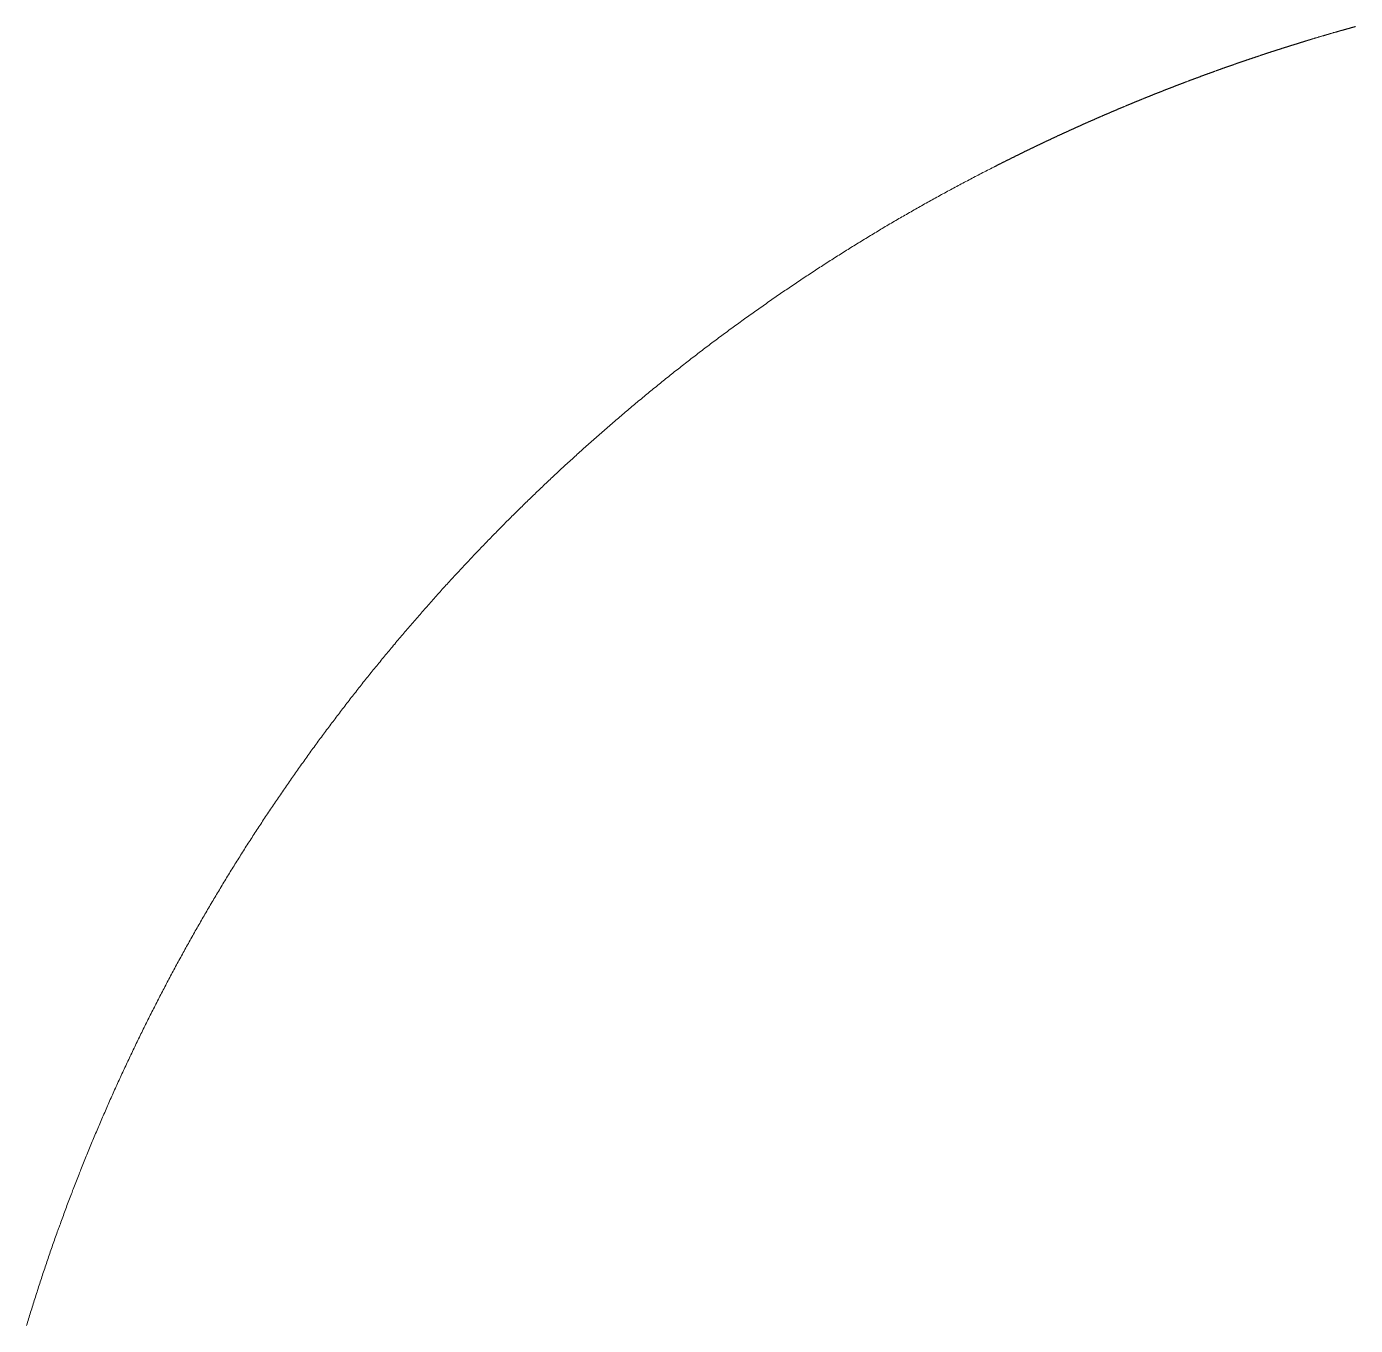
# Model space of a CAD drawing. Header units: millimetres. Extents: x 340455 to 340556, y 7380652 to 7380707.
# Drawn here: x 340485.2525 to 340485.4246, y 7380687.6897 to 7380687.8579 of the extents above; entities that cross this region are included whole.
import ezdxf

# ---------------------------------------------------------------- set-up
doc = ezdxf.new("R2010")
doc.units = ezdxf.units.MM
doc.layers.add('Visto', color=144, linetype='Continuous', lineweight=5)

# ---------------------------------------------------------------- blocks, each defined once
blk = doc.blocks.new('SHAPE2DVIEW008')
at = {"color": 0}
blk.add_lwpolyline([(6449.06, -7468.75), (6449.05, -7468.71), (6449.04, -7468.66), (6449.03, -7468.62), (6449.01, -7468.58), (6449, -7468.53), (6448.99, -7468.49), (6448.98, -7468.45), (6448.97, -7468.4), (6448.95, -7468.36), (6448.94, -7468.32), (6448.93, -7468.27), (6448.92, -7468.23), (6448.91, -7468.19), (6448.89, -7468.14), (6448.88, -7468.1), (6448.87, -7468.06), (6448.86, -7468.01), (6448.84, -7467.97), (6448.83, -7467.93), (6448.82, -7467.88), (6448.81, -7467.84), (6448.8, -7467.8), (6448.78, -7467.75), (6448.77, -7467.71), (6448.76, -7467.67), (6448.75, -7467.62), (6448.74, -7467.58), (6448.72, -7467.54), (6448.71, -7467.49), (6448.7, -7467.45), (6448.69, -7467.41), (6448.67, -7467.36), (6448.66, -7467.32), (6448.65, -7467.28), (6448.64, -7467.23), (6448.63, -7467.19), (6448.61, -7467.15), (6448.6, -7467.1), (6448.59, -7467.06), (6448.58, -7467.02), (6448.56, -7466.97), (6448.55, -7466.93), (6448.54, -7466.89), (6448.53, -7466.84), (6448.51, -7466.8), (6448.5, -7466.76), (6448.49, -7466.71), (6448.48, -7466.67), (6448.46, -7466.63), (6448.45, -7466.58), (6448.44, -7466.54), (6448.43, -7466.5), (6448.42, -7466.45), (6448.4, -7466.41), (6448.39, -7466.37), (6448.38, -7466.32), (6448.37, -7466.28), (6448.35, -7466.24), (6448.34, -7466.19), (6448.33, -7466.15), (6448.32, -7466.11), (6448.3, -7466.06), (6448.29, -7466.02), (6448.28, -7465.98), (6448.27, -7465.93), (6448.25, -7465.89), (6448.24, -7465.85), (6448.23, -7465.81), (6448.22, -7465.76), (6448.2, -7465.72), (6448.19, -7465.68), (6448.18, -7465.63), (6448.17, -7465.59), (6448.15, -7465.55), (6448.14, -7465.5), (6448.13, -7465.46), (6448.12, -7465.42), (6448.1, -7465.37), (6448.09, -7465.33), (6448.08, -7465.29), (6448.07, -7465.24), (6448.05, -7465.2), (6448.04, -7465.16), (6448.03, -7465.11), (6448.01, -7465.07), (6448, -7465.03), (6447.99, -7464.98), (6447.98, -7464.94), (6447.96, -7464.9), (6447.95, -7464.85), (6447.94, -7464.81), (6447.93, -7464.77), (6447.91, -7464.73), (6447.9, -7464.68), (6447.89, -7464.64), (6447.88, -7464.6), (6447.86, -7464.55), (6447.85, -7464.51), (6447.84, -7464.47), (6447.82, -7464.42), (6447.81, -7464.38), (6447.8, -7464.34), (6447.79, -7464.29), (6447.77, -7464.25), (6447.76, -7464.21), (6447.75, -7464.16), (6447.73, -7464.12), (6447.72, -7464.08), (6447.71, -7464.03), (6447.7, -7463.99), (6447.68, -7463.95), (6447.67, -7463.91), (6447.66, -7463.86), (6447.64, -7463.82), (6447.63, -7463.78), (6447.62, -7463.73), (6447.61, -7463.69), (6447.59, -7463.65), (6447.58, -7463.6), (6447.57, -7463.56), (6447.55, -7463.52), (6447.54, -7463.47), (6447.53, -7463.43), (6447.52, -7463.39), (6447.5, -7463.35), (6447.49, -7463.3), (6447.48, -7463.26), (6447.46, -7463.22), (6447.45, -7463.17), (6447.44, -7463.13), (6447.42, -7463.09), (6447.41, -7463.04), (6447.4, -7463), (6447.39, -7462.96), (6447.37, -7462.91), (6447.36, -7462.87), (6447.35, -7462.83), (6447.33, -7462.79), (6447.32, -7462.74), (6447.31, -7462.7), (6447.29, -7462.66), (6447.28, -7462.61), (6447.27, -7462.57), (6447.25, -7462.53), (6447.24, -7462.48), (6447.23, -7462.44), (6447.22, -7462.4), (6447.2, -7462.35), (6447.19, -7462.31), (6447.18, -7462.27), (6447.16, -7462.23), (6447.15, -7462.18), (6447.14, -7462.14), (6447.12, -7462.1), (6447.11, -7462.05), (6447.1, -7462.01), (6447.08, -7461.97), (6447.07, -7461.92), (6447.06, -7461.88), (6447.04, -7461.84), (6447.03, -7461.8), (6447.02, -7461.75), (6447, -7461.71), (6446.99, -7461.67), (6446.98, -7461.62), (6446.96, -7461.58), (6446.95, -7461.54), (6446.94, -7461.49), (6446.92, -7461.45), (6446.91, -7461.41), (6446.9, -7461.37), (6446.88, -7461.32), (6446.87, -7461.28), (6446.86, -7461.24), (6446.84, -7461.19), (6446.83, -7461.15), (6446.82, -7461.11), (6446.8, -7461.06), (6446.79, -7461.02), (6446.78, -7460.98), (6446.76, -7460.94), (6446.75, -7460.89), (6446.74, -7460.85), (6446.72, -7460.81), (6446.71, -7460.76), (6446.7, -7460.72), (6446.68, -7460.68), (6446.67, -7460.64), (6446.66, -7460.59), (6446.64, -7460.55), (6446.63, -7460.51), (6446.62, -7460.46), (6446.6, -7460.42), (6446.59, -7460.38), (6446.58, -7460.33), (6446.56, -7460.29), (6446.55, -7460.25), (6446.54, -7460.21), (6446.52, -7460.16), (6446.51, -7460.12), (6446.49, -7460.08), (6446.48, -7460.03), (6446.47, -7459.99), (6446.45, -7459.95), (6446.44, -7459.91), (6446.43, -7459.86), (6446.41, -7459.82), (6446.4, -7459.78), (6446.39, -7459.73), (6446.37, -7459.69), (6446.36, -7459.65), (6446.35, -7459.61), (6446.33, -7459.56), (6446.32, -7459.52), (6446.3, -7459.48), (6446.29, -7459.43), (6446.28, -7459.39), (6446.26, -7459.35), (6446.25, -7459.31), (6446.24, -7459.26), (6446.22, -7459.22), (6446.21, -7459.18), (6446.19, -7459.13), (6446.18, -7459.09), (6446.17, -7459.05), (6446.15, -7459.01), (6446.14, -7458.96), (6446.13, -7458.92), (6446.11, -7458.88), (6446.1, -7458.83), (6446.08, -7458.79), (6446.07, -7458.75), (6446.06, -7458.71), (6446.04, -7458.66), (6446.03, -7458.62), (6446.02, -7458.58), (6446, -7458.53), (6445.99, -7458.49), (6445.97, -7458.45), (6445.96, -7458.41), (6445.95, -7458.36), (6445.93, -7458.32), (6445.92, -7458.28), (6445.91, -7458.23), (6445.89, -7458.19), (6445.88, -7458.15), (6445.86, -7458.11), (6445.85, -7458.06), (6445.84, -7458.02), (6445.82, -7457.98), (6445.81, -7457.93), (6445.79, -7457.89), (6445.78, -7457.85), (6445.77, -7457.81), (6445.75, -7457.76), (6445.74, -7457.72), (6445.72, -7457.68), (6445.71, -7457.64), (6445.7, -7457.59), (6445.68, -7457.55), (6445.67, -7457.51), (6445.65, -7457.46), (6445.64, -7457.42), (6445.63, -7457.38), (6445.61, -7457.34), (6445.6, -7457.29), (6445.58, -7457.25), (6445.57, -7457.21), (6445.56, -7457.17), (6445.54, -7457.12), (6445.53, -7457.08), (6445.51, -7457.04), (6445.5, -7456.99), (6445.48, -7456.95), (6445.47, -7456.91), (6445.46, -7456.87), (6445.44, -7456.82), (6445.43, -7456.78), (6445.41, -7456.74), (6445.4, -7456.7), (6445.39, -7456.65), (6445.37, -7456.61), (6445.36, -7456.57), (6445.34, -7456.52), (6445.33, -7456.48), (6445.32, -7456.44), (6445.3, -7456.4), (6445.29, -7456.35), (6445.27, -7456.31), (6445.26, -7456.27), (6445.24, -7456.23), (6445.23, -7456.18), (6445.22, -7456.14), (6445.2, -7456.1), (6445.19, -7456.05), (6445.17, -7456.01), (6445.16, -7455.97), (6445.14, -7455.93), (6445.13, -7455.88), (6445.12, -7455.84), (6445.1, -7455.8), (6445.09, -7455.76), (6445.07, -7455.71), (6445.06, -7455.67), (6445.04, -7455.63), (6445.03, -7455.59), (6445.01, -7455.54), (6445, -7455.5), (6444.99, -7455.46), (6444.97, -7455.41), (6444.96, -7455.37), (6444.94, -7455.33), (6444.93, -7455.29), (6444.91, -7455.24), (6444.9, -7455.2), (6444.89, -7455.16), (6444.87, -7455.12), (6444.86, -7455.07), (6444.84, -7455.03), (6444.83, -7454.99), (6444.81, -7454.95), (6444.8, -7454.9), (6444.78, -7454.86), (6444.77, -7454.82), (6444.75, -7454.78), (6444.74, -7454.73), (6444.73, -7454.69), (6444.71, -7454.65), (6444.7, -7454.61), (6444.68, -7454.56), (6444.67, -7454.52), (6444.65, -7454.48), (6444.64, -7454.44), (6444.62, -7454.39), (6444.61, -7454.35), (6444.59, -7454.31), (6444.58, -7454.26), (6444.57, -7454.22), (6444.55, -7454.18), (6444.54, -7454.14), (6444.52, -7454.09), (6444.51, -7454.05), (6444.49, -7454.01), (6444.48, -7453.97), (6444.46, -7453.92), (6444.45, -7453.88), (6444.43, -7453.84), (6444.42, -7453.8), (6444.4, -7453.75), (6444.39, -7453.71), (6444.38, -7453.67), (6444.36, -7453.63), (6444.35, -7453.58), (6444.33, -7453.54), (6444.32, -7453.5), (6444.3, -7453.46), (6444.29, -7453.41), (6444.27, -7453.37), (6444.26, -7453.33), (6444.24, -7453.29), (6444.23, -7453.24), (6444.21, -7453.2), (6444.2, -7453.16), (6444.18, -7453.12), (6444.17, -7453.07), (6444.15, -7453.03), (6444.14, -7452.99), (6444.12, -7452.95), (6444.11, -7452.9), (6444.09, -7452.86), (6444.08, -7452.82), (6444.06, -7452.78), (6444.05, -7452.73), (6444.03, -7452.69), (6444.02, -7452.65), (6444, -7452.61), (6443.99, -7452.56), (6443.98, -7452.52), (6443.96, -7452.48), (6443.95, -7452.44), (6443.93, -7452.39), (6443.92, -7452.35), (6443.9, -7452.31), (6443.89, -7452.27), (6443.87, -7452.22), (6443.86, -7452.18), (6443.84, -7452.14), (6443.83, -7452.1), (6443.81, -7452.06), (6443.8, -7452.01), (6443.78, -7451.97), (6443.77, -7451.93), (6443.75, -7451.89), (6443.74, -7451.84), (6443.72, -7451.8), (6443.71, -7451.76), (6443.69, -7451.72), (6443.68, -7451.67), (6443.66, -7451.63), (6443.65, -7451.59), (6443.63, -7451.55), (6443.61, -7451.5), (6443.6, -7451.46), (6443.58, -7451.42), (6443.57, -7451.38), (6443.55, -7451.33), (6443.54, -7451.29), (6443.52, -7451.25), (6443.51, -7451.21), (6443.49, -7451.16), (6443.48, -7451.12), (6443.46, -7451.08), (6443.45, -7451.04), (6443.43, -7451), (6443.42, -7450.95), (6443.4, -7450.91), (6443.39, -7450.87), (6443.37, -7450.83), (6443.36, -7450.78), (6443.34, -7450.74), (6443.33, -7450.7), (6443.31, -7450.66), (6443.3, -7450.61), (6443.28, -7450.57), (6443.27, -7450.53), (6443.25, -7450.49), (6443.23, -7450.44), (6443.22, -7450.4), (6443.2, -7450.36), (6443.19, -7450.32), (6443.17, -7450.28), (6443.16, -7450.23), (6443.14, -7450.19), (6443.13, -7450.15), (6443.11, -7450.11), (6443.1, -7450.06), (6443.08, -7450.02), (6443.07, -7449.98), (6443.05, -7449.94), (6443.04, -7449.9), (6443.02, -7449.85), (6443, -7449.81), (6442.99, -7449.77), (6442.97, -7449.73), (6442.96, -7449.68), (6442.94, -7449.64), (6442.93, -7449.6), (6442.91, -7449.56), (6442.9, -7449.51), (6442.88, -7449.47), (6442.87, -7449.43), (6442.85, -7449.39), (6442.83, -7449.35), (6442.82, -7449.3), (6442.8, -7449.26), (6442.79, -7449.22), (6442.77, -7449.18), (6442.76, -7449.13), (6442.74, -7449.09), (6442.73, -7449.05), (6442.71, -7449.01), (6442.69, -7448.97), (6442.68, -7448.92), (6442.66, -7448.88), (6442.65, -7448.84), (6442.63, -7448.8), (6442.62, -7448.75), (6442.6, -7448.71), (6442.59, -7448.67), (6442.57, -7448.63), (6442.55, -7448.59), (6442.54, -7448.54), (6442.52, -7448.5), (6442.51, -7448.46), (6442.49, -7448.42), (6442.48, -7448.37), (6442.46, -7448.33), (6442.44, -7448.29), (6442.43, -7448.25), (6442.41, -7448.21), (6442.4, -7448.16), (6442.38, -7448.12), (6442.37, -7448.08), (6442.35, -7448.04), (6442.33, -7448), (6442.32, -7447.95), (6442.3, -7447.91), (6442.29, -7447.87), (6442.27, -7447.83), (6442.26, -7447.78), (6442.24, -7447.74), (6442.22, -7447.7), (6442.21, -7447.66), (6442.19, -7447.62), (6442.18, -7447.57), (6442.16, -7447.53), (6442.15, -7447.49), (6442.13, -7447.45), (6442.11, -7447.41), (6442.1, -7447.36), (6442.08, -7447.32), (6442.07, -7447.28), (6442.05, -7447.24), (6442.03, -7447.19), (6442.02, -7447.15), (6442, -7447.11), (6441.99, -7447.07), (6441.97, -7447.03), (6441.96, -7446.98), (6441.94, -7446.94), (6441.92, -7446.9), (6441.91, -7446.86), (6441.89, -7446.82), (6441.88, -7446.77), (6441.86, -7446.73), (6441.84, -7446.69), (6441.83, -7446.65), (6441.81, -7446.61), (6441.8, -7446.56), (6441.78, -7446.52), (6441.76, -7446.48), (6441.75, -7446.44), (6441.73, -7446.4), (6441.72, -7446.35), (6441.7, -7446.31), (6441.68, -7446.27), (6441.67, -7446.23), (6441.65, -7446.19), (6441.64, -7446.14), (6441.62, -7446.1), (6441.6, -7446.06), (6441.59, -7446.02), (6441.57, -7445.97), (6441.55, -7445.93), (6441.54, -7445.89), (6441.52, -7445.85), (6441.51, -7445.81), (6441.49, -7445.76), (6441.47, -7445.72), (6441.46, -7445.68), (6441.44, -7445.64), (6441.43, -7445.6), (6441.41, -7445.55), (6441.39, -7445.51), (6441.38, -7445.47), (6441.36, -7445.43), (6441.34, -7445.39), (6441.33, -7445.34), (6441.31, -7445.3), (6441.3, -7445.26), (6441.28, -7445.22), (6441.26, -7445.18), (6441.25, -7445.14), (6441.23, -7445.09), (6441.21, -7445.05), (6441.2, -7445.01), (6441.18, -7444.97), (6441.17, -7444.93), (6441.15, -7444.88), (6441.13, -7444.84), (6441.12, -7444.8), (6441.1, -7444.76), (6441.08, -7444.72), (6441.07, -7444.67), (6441.05, -7444.63), (6441.04, -7444.59), (6441.02, -7444.55), (6441, -7444.51), (6440.99, -7444.46), (6440.97, -7444.42), (6440.95, -7444.38), (6440.94, -7444.34), (6440.92, -7444.3), (6440.9, -7444.25), (6440.89, -7444.21), (6440.87, -7444.17), (6440.86, -7444.13), (6440.84, -7444.09), (6440.82, -7444.05), (6440.81, -7444), (6440.79, -7443.96), (6440.77, -7443.92), (6440.76, -7443.88), (6440.74, -7443.84), (6440.72, -7443.79), (6440.71, -7443.75), (6440.69, -7443.71), (6440.67, -7443.67), (6440.66, -7443.63), (6440.64, -7443.58), (6440.62, -7443.54), (6440.61, -7443.5), (6440.59, -7443.46), (6440.57, -7443.42), (6440.56, -7443.38), (6440.54, -7443.33), (6440.52, -7443.29), (6440.51, -7443.25), (6440.49, -7443.21), (6440.48, -7443.17), (6440.46, -7443.12), (6440.44, -7443.08), (6440.43, -7443.04), (6440.41, -7443), (6440.39, -7442.96), (6440.38, -7442.92), (6440.36, -7442.87), (6440.34, -7442.83), (6440.33, -7442.79), (6440.31, -7442.75), (6440.29, -7442.71), (6440.28, -7442.66), (6440.26, -7442.62), (6440.24, -7442.58), (6440.23, -7442.54), (6440.21, -7442.5), (6440.19, -7442.46), (6440.17, -7442.41), (6440.16, -7442.37), (6440.14, -7442.33), (6440.12, -7442.29), (6440.11, -7442.25), (6440.09, -7442.21), (6440.07, -7442.16), (6440.06, -7442.12), (6440.04, -7442.08), (6440.02, -7442.04), (6440.01, -7442), (6439.99, -7441.95), (6439.97, -7441.91), (6439.96, -7441.87), (6439.94, -7441.83), (6439.92, -7441.79), (6439.91, -7441.75), (6439.89, -7441.7), (6439.87, -7441.66), (6439.86, -7441.62), (6439.84, -7441.58), (6439.82, -7441.54), (6439.8, -7441.5), (6439.79, -7441.45), (6439.77, -7441.41), (6439.75, -7441.37), (6439.74, -7441.33), (6439.72, -7441.29), (6439.7, -7441.25), (6439.69, -7441.2), (6439.67, -7441.16), (6439.65, -7441.12), (6439.64, -7441.08), (6439.62, -7441.04), (6439.6, -7441), (6439.58, -7440.95), (6439.57, -7440.91), (6439.55, -7440.87), (6439.53, -7440.83), (6439.52, -7440.79), (6439.5, -7440.75), (6439.48, -7440.7), (6439.46, -7440.66), (6439.45, -7440.62), (6439.43, -7440.58), (6439.41, -7440.54), (6439.4, -7440.5), (6439.38, -7440.45), (6439.36, -7440.41), (6439.35, -7440.37), (6439.33, -7440.33), (6439.31, -7440.29), (6439.29, -7440.25), (6439.28, -7440.2), (6439.26, -7440.16), (6439.24, -7440.12), (6439.23, -7440.08), (6439.21, -7440.04), (6439.19, -7440), (6439.17, -7439.96), (6439.16, -7439.91), (6439.14, -7439.87), (6439.12, -7439.83), (6439.1, -7439.79), (6439.09, -7439.75), (6439.07, -7439.71), (6439.05, -7439.66), (6439.04, -7439.62), (6439.02, -7439.58), (6439, -7439.54), (6438.98, -7439.5), (6438.97, -7439.46), (6438.95, -7439.41), (6438.93, -7439.37), (6438.91, -7439.33), (6438.9, -7439.29), (6438.88, -7439.25), (6438.86, -7439.21), (6438.85, -7439.17), (6438.83, -7439.12), (6438.81, -7439.08), (6438.79, -7439.04), (6438.78, -7439), (6438.76, -7438.96), (6438.74, -7438.92), (6438.72, -7438.87), (6438.71, -7438.83), (6438.69, -7438.79), (6438.67, -7438.75), (6438.65, -7438.71), (6438.64, -7438.67), (6438.62, -7438.63), (6438.6, -7438.58), (6438.58, -7438.54), (6438.57, -7438.5), (6438.55, -7438.46), (6438.53, -7438.42), (6438.52, -7438.38), (6438.5, -7438.34), (6438.48, -7438.29), (6438.46, -7438.25), (6438.45, -7438.21), (6438.43, -7438.17), (6438.41, -7438.13), (6438.39, -7438.09), (6438.37, -7438.05), (6438.36, -7438), (6438.34, -7437.96), (6438.32, -7437.92), (6438.3, -7437.88), (6438.29, -7437.84), (6438.27, -7437.8), (6438.25, -7437.76), (6438.23, -7437.71), (6438.22, -7437.67), (6438.2, -7437.63), (6438.18, -7437.59), (6438.16, -7437.55), (6438.15, -7437.51), (6438.13, -7437.47), (6438.11, -7437.42), (6438.09, -7437.38), (6438.08, -7437.34), (6438.06, -7437.3), (6438.04, -7437.26), (6438.02, -7437.22), (6438.01, -7437.18), (6437.99, -7437.13), (6437.97, -7437.09), (6437.95, -7437.05), (6437.93, -7437.01), (6437.92, -7436.97), (6437.9, -7436.93), (6437.88, -7436.89), (6437.86, -7436.85), (6437.85, -7436.8), (6437.83, -7436.76), (6437.81, -7436.72), (6437.79, -7436.68), (6437.77, -7436.64), (6437.76, -7436.6), (6437.74, -7436.56), (6437.72, -7436.51), (6437.7, -7436.47), (6437.69, -7436.43), (6437.67, -7436.39), (6437.65, -7436.35), (6437.63, -7436.31), (6437.61, -7436.27), (6437.6, -7436.23), (6437.58, -7436.18), (6437.56, -7436.14), (6437.54, -7436.1), (6437.52, -7436.06), (6437.51, -7436.02), (6437.49, -7435.98), (6437.47, -7435.94), (6437.45, -7435.89), (6437.44, -7435.85), (6437.42, -7435.81), (6437.4, -7435.77), (6437.38, -7435.73), (6437.36, -7435.69), (6437.35, -7435.65), (6437.33, -7435.61), (6437.31, -7435.56), (6437.29, -7435.52), (6437.27, -7435.48), (6437.26, -7435.44), (6437.24, -7435.4), (6437.22, -7435.36), (6437.2, -7435.32), (6437.18, -7435.28), (6437.17, -7435.23), (6437.15, -7435.19), (6437.13, -7435.15), (6437.11, -7435.11), (6437.09, -7435.07), (6437.07, -7435.03), (6437.06, -7434.99), (6437.04, -7434.95), (6437.02, -7434.91), (6437, -7434.86), (6436.98, -7434.82), (6436.97, -7434.78), (6436.95, -7434.74), (6436.93, -7434.7), (6436.91, -7434.66), (6436.89, -7434.62), (6436.88, -7434.58), (6436.86, -7434.53), (6436.84, -7434.49), (6436.82, -7434.45), (6436.8, -7434.41), (6436.78, -7434.37), (6436.77, -7434.33), (6436.75, -7434.29), (6436.73, -7434.25), (6436.71, -7434.21), (6436.69, -7434.16), (6436.68, -7434.12), (6436.66, -7434.08), (6436.64, -7434.04), (6436.62, -7434), (6436.6, -7433.96), (6436.58, -7433.92), (6436.57, -7433.88), (6436.55, -7433.84), (6436.53, -7433.79), (6436.51, -7433.75), (6436.49, -7433.71), (6436.47, -7433.67), (6436.46, -7433.63), (6436.44, -7433.59), (6436.42, -7433.55), (6436.4, -7433.51), (6436.38, -7433.47), (6436.36, -7433.42), (6436.35, -7433.38), (6436.33, -7433.34), (6436.31, -7433.3), (6436.29, -7433.26), (6436.27, -7433.22), (6436.25, -7433.18), (6436.24, -7433.14), (6436.22, -7433.1), (6436.2, -7433.05), (6436.18, -7433.01), (6436.16, -7432.97), (6436.14, -7432.93), (6436.12, -7432.89), (6436.11, -7432.85), (6436.09, -7432.81), (6436.07, -7432.77), (6436.05, -7432.73), (6436.03, -7432.69), (6436.01, -7432.64), (6436, -7432.6), (6435.98, -7432.56), (6435.96, -7432.52), (6435.94, -7432.48), (6435.92, -7432.44), (6435.9, -7432.4), (6435.88, -7432.36), (6435.87, -7432.32), (6435.85, -7432.28), (6435.83, -7432.23), (6435.81, -7432.19), (6435.79, -7432.15), (6435.77, -7432.11), (6435.75, -7432.07), (6435.74, -7432.03), (6435.72, -7431.99), (6435.7, -7431.95), (6435.68, -7431.91), (6435.66, -7431.87), (6435.64, -7431.82), (6435.62, -7431.78), (6435.6, -7431.74), (6435.59, -7431.7), (6435.57, -7431.66), (6435.55, -7431.62), (6435.53, -7431.58), (6435.51, -7431.54), (6435.49, -7431.5), (6435.47, -7431.46), (6435.46, -7431.42), (6435.44, -7431.37), (6435.42, -7431.33), (6435.4, -7431.29), (6435.38, -7431.25), (6435.36, -7431.21), (6435.34, -7431.17), (6435.32, -7431.13), (6435.3, -7431.09), (6435.29, -7431.05), (6435.27, -7431.01), (6435.25, -7430.97), (6435.23, -7430.92), (6435.21, -7430.88), (6435.19, -7430.84), (6435.17, -7430.8), (6435.15, -7430.76), (6435.14, -7430.72), (6435.12, -7430.68), (6435.1, -7430.64), (6435.08, -7430.6), (6435.06, -7430.56), (6435.04, -7430.52), (6435.02, -7430.48), (6435, -7430.43), (6434.98, -7430.39), (6434.97, -7430.35), (6434.95, -7430.31), (6434.93, -7430.27), (6434.91, -7430.23), (6434.89, -7430.19), (6434.87, -7430.15), (6434.85, -7430.11), (6434.83, -7430.07), (6434.81, -7430.03), (6434.79, -7429.99), (6434.78, -7429.94), (6434.76, -7429.9), (6434.74, -7429.86), (6434.72, -7429.82), (6434.7, -7429.78), (6434.68, -7429.74), (6434.66, -7429.7), (6434.64, -7429.66), (6434.62, -7429.62), (6434.6, -7429.58), (6434.59, -7429.54), (6434.57, -7429.5), (6434.55, -7429.46), (6434.53, -7429.41), (6434.51, -7429.37), (6434.49, -7429.33), (6434.47, -7429.29), (6434.45, -7429.25), (6434.43, -7429.21), (6434.41, -7429.17), (6434.39, -7429.13), (6434.38, -7429.09), (6434.36, -7429.05), (6434.34, -7429.01), (6434.32, -7428.97), (6434.3, -7428.93), (6434.28, -7428.89), (6434.26, -7428.84), (6434.24, -7428.8), (6434.22, -7428.76), (6434.2, -7428.72), (6434.18, -7428.68), (6434.16, -7428.64), (6434.14, -7428.6), (6434.13, -7428.56), (6434.11, -7428.52), (6434.09, -7428.48), (6434.07, -7428.44), (6434.05, -7428.4), (6434.03, -7428.36), (6434.01, -7428.32), (6433.99, -7428.28), (6433.97, -7428.23), (6433.95, -7428.19), (6433.93, -7428.15), (6433.91, -7428.11), (6433.89, -7428.07), (6433.87, -7428.03), (6433.86, -7427.99), (6433.84, -7427.95), (6433.82, -7427.91), (6433.8, -7427.87), (6433.78, -7427.83), (6433.76, -7427.79), (6433.74, -7427.75), (6433.72, -7427.71), (6433.7, -7427.67), (6433.68, -7427.63), (6433.66, -7427.58), (6433.64, -7427.54), (6433.62, -7427.5), (6433.6, -7427.46), (6433.58, -7427.42), (6433.56, -7427.38), (6433.54, -7427.34), (6433.53, -7427.3), (6433.51, -7427.26), (6433.49, -7427.22), (6433.47, -7427.18), (6433.45, -7427.14), (6433.43, -7427.1), (6433.41, -7427.06), (6433.39, -7427.02), (6433.37, -7426.98), (6433.35, -7426.94), (6433.33, -7426.9), (6433.31, -7426.85), (6433.29, -7426.81), (6433.27, -7426.77), (6433.25, -7426.73), (6433.23, -7426.69), (6433.21, -7426.65), (6433.19, -7426.61), (6433.17, -7426.57), (6433.15, -7426.53), (6433.13, -7426.49), (6433.11, -7426.45), (6433.09, -7426.41), (6433.08, -7426.37), (6433.06, -7426.33), (6433.04, -7426.29), (6433.02, -7426.25), (6433, -7426.21), (6432.98, -7426.17), (6432.96, -7426.13), (6432.94, -7426.09), (6432.92, -7426.05), (6432.9, -7426), (6432.88, -7425.96), (6432.86, -7425.92), (6432.84, -7425.88), (6432.82, -7425.84), (6432.8, -7425.8), (6432.78, -7425.76), (6432.76, -7425.72), (6432.74, -7425.68), (6432.72, -7425.64), (6432.7, -7425.6), (6432.68, -7425.56), (6432.66, -7425.52), (6432.64, -7425.48), (6432.62, -7425.44), (6432.6, -7425.4), (6432.58, -7425.36), (6432.56, -7425.32), (6432.54, -7425.28), (6432.52, -7425.24), (6432.5, -7425.2), (6432.48, -7425.16), (6432.46, -7425.12), (6432.44, -7425.08), (6432.42, -7425.03), (6432.4, -7424.99), (6432.38, -7424.95), (6432.36, -7424.91), (6432.34, -7424.87), (6432.32, -7424.83), (6432.3, -7424.79), (6432.28, -7424.75), (6432.26, -7424.71), (6432.24, -7424.67), (6432.22, -7424.63), (6432.2, -7424.59), (6432.18, -7424.55), (6432.16, -7424.51), (6432.14, -7424.47), (6432.12, -7424.43), (6432.1, -7424.39), (6432.08, -7424.35), (6432.06, -7424.31), (6432.04, -7424.27), (6432.02, -7424.23), (6432, -7424.19), (6431.98, -7424.15), (6431.96, -7424.11), (6431.94, -7424.07), (6431.92, -7424.03), (6431.9, -7423.99), (6431.88, -7423.95), (6431.86, -7423.91), (6431.84, -7423.87), (6431.82, -7423.83), (6431.8, -7423.79), (6431.78, -7423.75), (6431.76, -7423.7), (6431.74, -7423.66), (6431.72, -7423.62), (6431.7, -7423.58), (6431.68, -7423.54), (6431.66, -7423.5), (6431.64, -7423.46), (6431.62, -7423.42), (6431.6, -7423.38), (6431.58, -7423.34), (6431.56, -7423.3), (6431.54, -7423.26), (6431.52, -7423.22), (6431.5, -7423.18), (6431.48, -7423.14), (6431.46, -7423.1), (6431.44, -7423.06), (6431.42, -7423.02), (6431.4, -7422.98), (6431.38, -7422.94), (6431.36, -7422.9), (6431.34, -7422.86), (6431.32, -7422.82), (6431.3, -7422.78), (6431.28, -7422.74), (6431.26, -7422.7), (6431.24, -7422.66), (6431.22, -7422.62), (6431.2, -7422.58), (6431.18, -7422.54), (6431.16, -7422.5), (6431.14, -7422.46), (6431.11, -7422.42), (6431.09, -7422.38), (6431.07, -7422.34), (6431.05, -7422.3), (6431.03, -7422.26), (6431.01, -7422.22), (6430.99, -7422.18), (6430.97, -7422.14), (6430.95, -7422.1), (6430.93, -7422.06), (6430.86, -7421.91), (6430.76, -7421.71), (6430.65, -7421.51), (6430.55, -7421.31), (6430.45, -7421.11), (6430.35, -7420.91), (6430.24, -7420.71), (6430.14, -7420.51), (6430.04, -7420.31), (6429.93, -7420.11), (6429.83, -7419.91), (6429.73, -7419.71), (6429.62, -7419.51), (6429.52, -7419.31), (6429.42, -7419.11), (6429.31, -7418.91), (6429.21, -7418.72), (6429.1, -7418.52), (6429, -7418.32), (6428.89, -7418.12), (6428.79, -7417.92), (6428.68, -7417.72), (6428.57, -7417.52), (6428.47, -7417.32), (6428.36, -7417.13), (6428.26, -7416.93), (6428.15, -7416.73), (6428.04, -7416.53), (6427.93, -7416.33), (6427.83, -7416.13), (6427.72, -7415.94), (6427.61, -7415.74), (6427.5, -7415.54), (6427.4, -7415.34), (6427.29, -7415.14), (6427.18, -7414.95), (6427.07, -7414.75), (6426.96, -7414.55), (6426.85, -7414.35), (6426.74, -7414.16), (6426.63, -7413.96), (6426.52, -7413.76), (6426.41, -7413.56), (6426.3, -7413.37), (6426.19, -7413.17), (6426.08, -7412.97), (6425.97, -7412.78), (6425.86, -7412.58), (6425.75, -7412.38), (6425.64, -7412.19), (6425.53, -7411.99), (6425.42, -7411.79), (6425.31, -7411.6), (6425.19, -7411.4), (6425.08, -7411.21), (6424.97, -7411.01), (6424.86, -7410.81), (6424.74, -7410.62), (6424.63, -7410.42), (6424.52, -7410.23), (6424.4, -7410.03), (6424.29, -7409.83), (6424.18, -7409.64), (6424.06, -7409.44), (6423.95, -7409.25), (6423.84, -7409.05), (6423.72, -7408.86), (6423.61, -7408.66), (6423.49, -7408.47), (6423.38, -7408.27), (6423.26, -7408.08), (6423.15, -7407.88), (6423.03, -7407.69), (6422.91, -7407.49), (6422.8, -7407.3), (6422.68, -7407.11), (6422.57, -7406.91), (6422.45, -7406.72), (6422.33, -7406.52), (6422.22, -7406.33), (6422.1, -7406.14), (6421.98, -7405.94), (6421.86, -7405.75), (6421.75, -7405.56), (6421.63, -7405.36), (6421.51, -7405.17), (6421.39, -7404.98), (6421.27, -7404.78), (6421.15, -7404.59), (6421.04, -7404.4), (6420.92, -7404.2), (6420.8, -7404.01), (6420.68, -7403.82), (6420.56, -7403.62), (6420.44, -7403.43), (6420.32, -7403.24), (6420.2, -7403.05), (6420.08, -7402.86), (6419.96, -7402.66), (6419.84, -7402.47), (6419.72, -7402.28), (6419.59, -7402.09), (6419.47, -7401.9), (6419.35, -7401.7), (6419.23, -7401.51), (6419.11, -7401.32), (6418.99, -7401.13), (6418.86, -7400.94), (6418.74, -7400.75), (6418.62, -7400.56), (6418.5, -7400.36), (6418.37, -7400.17), (6418.25, -7399.98), (6418.13, -7399.79), (6418, -7399.6), (6417.88, -7399.41), (6417.76, -7399.22), (6417.63, -7399.03), (6417.51, -7398.84), (6417.38, -7398.65), (6417.26, -7398.46), (6417.13, -7398.27), (6417.01, -7398.08), (6416.88, -7397.89), (6416.76, -7397.7), (6416.63, -7397.51), (6416.51, -7397.32), (6416.38, -7397.13), (6416.25, -7396.94), (6416.13, -7396.76), (6416, -7396.57), (6415.88, -7396.38), (6415.75, -7396.19), (6415.62, -7396), (6415.49, -7395.81), (6415.37, -7395.62), (6415.24, -7395.43), (6415.11, -7395.25), (6414.98, -7395.06), (6414.86, -7394.87), (6414.73, -7394.68), (6414.6, -7394.49), (6414.47, -7394.31), (6414.34, -7394.12), (6414.21, -7393.93), (6414.08, -7393.74), (6413.95, -7393.56), (6413.82, -7393.37), (6413.69, -7393.18), (6413.56, -7393), (6413.43, -7392.81), (6413.3, -7392.62), (6413.17, -7392.44), (6413.04, -7392.25), (6412.91, -7392.06), (6412.78, -7391.88), (6412.65, -7391.69), (6412.52, -7391.5), (6412.39, -7391.32), (6412.26, -7391.13), (6412.12, -7390.95), (6411.99, -7390.76), (6411.86, -7390.58), (6411.73, -7390.39), (6411.59, -7390.21), (6411.46, -7390.02), (6411.33, -7389.84), (6411.2, -7389.65), (6411.06, -7389.47), (6410.93, -7389.28), (6410.79, -7389.1), (6410.66, -7388.91), (6410.53, -7388.73), (6410.39, -7388.54), (6410.26, -7388.36), (6410.12, -7388.17), (6409.99, -7387.99), (6409.85, -7387.81), (6409.72, -7387.62), (6409.58, -7387.44), (6409.45, -7387.26), (6409.31, -7387.07), (6409.18, -7386.89), (6409.04, -7386.71), (6408.91, -7386.52), (6408.77, -7386.34), (6408.63, -7386.16), (6408.5, -7385.98), (6408.36, -7385.79), (6408.22, -7385.61), (6408.08, -7385.43), (6407.95, -7385.25), (6407.81, -7385.06), (6407.67, -7384.88), (6407.53, -7384.7), (6407.4, -7384.52), (6407.26, -7384.34), (6407.12, -7384.16), (6406.98, -7383.97), (6406.84, -7383.79), (6406.7, -7383.61), (6406.56, -7383.43), (6406.43, -7383.25), (6406.29, -7383.07), (6406.15, -7382.89), (6406.01, -7382.71), (6405.87, -7382.53), (6405.73, -7382.35), (6405.59, -7382.17), (6405.45, -7381.99), (6405.3, -7381.81), (6405.16, -7381.63), (6405.02, -7381.45), (6404.88, -7381.27), (6404.74, -7381.09), (6404.6, -7380.91), (6404.46, -7380.73), (6404.32, -7380.55), (6404.17, -7380.37), (6404.03, -7380.19), (6403.89, -7380.02), (6403.75, -7379.84), (6403.6, -7379.66), (6403.46, -7379.48), (6403.32, -7379.3), (6403.18, -7379.12), (6403.03, -7378.95), (6402.89, -7378.77), (6402.74, -7378.59), (6402.6, -7378.41), (6402.46, -7378.24), (6402.31, -7378.06), (6402.17, -7377.88), (6402.02, -7377.7), (6401.88, -7377.53), (6401.73, -7377.35), (6401.59, -7377.17), (6401.44, -7377), (6401.3, -7376.82), (6401.15, -7376.64), (6401.01, -7376.47), (6400.86, -7376.29), (6400.72, -7376.12), (6400.57, -7375.94), (6400.42, -7375.76), (6400.28, -7375.59), (6400.13, -7375.41), (6399.98, -7375.24), (6399.84, -7375.06), (6399.69, -7374.89), (6399.54, -7374.71), (6399.39, -7374.54), (6399.25, -7374.36), (6399.1, -7374.19), (6398.95, -7374.02), (6398.8, -7373.84), (6398.65, -7373.67), (6398.51, -7373.49), (6398.36, -7373.32), (6398.21, -7373.15), (6398.06, -7372.97), (6397.91, -7372.8), (6397.76, -7372.63), (6397.61, -7372.45), (6397.46, -7372.28), (6397.31, -7372.11), (6397.16, -7371.93), (6397.01, -7371.76), (6396.86, -7371.59), (6396.71, -7371.42), (6396.56, -7371.24), (6396.41, -7371.07), (6396.26, -7370.9), (6396.11, -7370.73), (6395.96, -7370.56), (6395.81, -7370.38), (6395.65, -7370.21), (6395.5, -7370.04), (6395.35, -7369.87), (6395.2, -7369.7), (6395.05, -7369.53), (6394.89, -7369.36), (6394.74, -7369.19), (6394.59, -7369.02), (6394.44, -7368.85), (6394.28, -7368.68), (6394.13, -7368.51), (6393.98, -7368.34), (6393.82, -7368.17), (6393.67, -7368), (6393.52, -7367.83), (6393.36, -7367.66), (6393.21, -7367.49), (6393.05, -7367.32), (6392.9, -7367.15), (6392.74, -7366.98), (6392.59, -7366.81), (6392.43, -7366.65), (6392.28, -7366.48), (6392.12, -7366.31), (6391.97, -7366.14), (6391.81, -7365.97), (6391.66, -7365.8), (6391.5, -7365.64), (6391.35, -7365.47), (6391.19, -7365.3), (6391.03, -7365.13), (6390.88, -7364.97), (6390.72, -7364.8), (6390.56, -7364.63), (6390.41, -7364.47), (6390.25, -7364.3), (6390.09, -7364.13), (6389.93, -7363.97), (6389.78, -7363.8), (6389.62, -7363.64), (6389.46, -7363.47), (6389.3, -7363.3), (6389.15, -7363.14), (6388.99, -7362.97), (6388.83, -7362.81), (6388.67, -7362.64), (6388.51, -7362.48), (6388.35, -7362.31), (6388.19, -7362.15), (6388.03, -7361.98), (6387.87, -7361.82), (6387.71, -7361.65), (6387.56, -7361.49), (6387.4, -7361.33), (6387.24, -7361.16), (6387.08, -7361), (6386.91, -7360.84), (6386.75, -7360.67), (6386.59, -7360.51), (6386.43, -7360.35), (6386.27, -7360.18), (6386.11, -7360.02), (6385.95, -7359.86), (6385.79, -7359.69), (6385.63, -7359.53), (6385.47, -7359.37), (6385.3, -7359.21), (6385.14, -7359.05), (6384.98, -7358.88), (6384.82, -7358.72), (6384.65, -7358.56), (6384.49, -7358.4), (6384.33, -7358.24), (6384.17, -7358.08), (6384, -7357.92), (6383.84, -7357.76), (6383.68, -7357.59), (6383.51, -7357.43), (6383.35, -7357.27), (6383.19, -7357.11), (6383.02, -7356.95), (6382.86, -7356.79), (6382.69, -7356.63), (6382.53, -7356.47), (6382.37, -7356.32), (6382.2, -7356.16), (6382.04, -7356), (6381.87, -7355.84), (6381.71, -7355.68), (6381.54, -7355.52), (6381.38, -7355.36), (6381.21, -7355.2), (6381.04, -7355.04), (6380.88, -7354.89), (6380.71, -7354.73), (6380.55, -7354.57), (6380.38, -7354.41), (6380.21, -7354.26), (6380.05, -7354.1), (6379.88, -7353.94), (6379.71, -7353.78), (6379.55, -7353.63), (6379.38, -7353.47), (6379.21, -7353.31), (6379.04, -7353.16), (6378.88, -7353), (6378.71, -7352.85), (6378.54, -7352.69), (6378.37, -7352.53), (6378.21, -7352.38), (6378.04, -7352.22), (6377.87, -7352.07), (6377.7, -7351.91), (6377.53, -7351.76), (6377.36, -7351.6), (6377.19, -7351.45), (6377.02, -7351.29), (6376.86, -7351.14), (6376.69, -7350.98), (6376.52, -7350.83), (6376.35, -7350.68), (6376.18, -7350.52), (6376.01, -7350.37), (6375.84, -7350.22), (6375.67, -7350.06), (6375.5, -7349.91), (6375.33, -7349.76), (6375.15, -7349.6), (6374.98, -7349.45), (6374.81, -7349.3), (6374.64, -7349.15), (6374.47, -7348.99), (6374.3, -7348.84), (6374.13, -7348.69), (6373.96, -7348.54), (6373.78, -7348.39), (6373.61, -7348.23), (6373.44, -7348.08), (6373.27, -7347.93), (6373.1, -7347.78), (6372.92, -7347.63), (6372.75, -7347.48), (6372.58, -7347.33), (6372.41, -7347.18), (6372.23, -7347.03), (6372.06, -7346.88), (6371.89, -7346.73), (6371.71, -7346.58), (6371.54, -7346.43), (6371.36, -7346.28), (6371.19, -7346.13), (6371.02, -7345.98), (6370.84, -7345.83), (6370.67, -7345.68), (6370.49, -7345.54), (6370.32, -7345.39), (6370.14, -7345.24), (6369.97, -7345.09), (6369.8, -7344.94), (6369.62, -7344.79), (6369.44, -7344.65), (6369.27, -7344.5), (6369.09, -7344.35), (6368.92, -7344.21), (6368.74, -7344.06), (6368.57, -7343.91), (6368.39, -7343.76), (6368.21, -7343.62), (6368.04, -7343.47), (6367.86, -7343.33), (6367.69, -7343.18), (6367.51, -7343.03), (6367.33, -7342.89), (6367.15, -7342.74), (6366.98, -7342.6), (6366.8, -7342.45), (6366.62, -7342.31), (6366.45, -7342.16), (6366.27, -7342.02), (6366.09, -7341.87), (6365.91, -7341.73), (6365.73, -7341.58), (6365.56, -7341.44), (6365.38, -7341.3), (6365.2, -7341.15), (6365.02, -7341.01), (6364.84, -7340.87), (6364.66, -7340.72), (6364.48, -7340.58), (6364.31, -7340.44), (6364.13, -7340.29), (6363.95, -7340.15), (6363.77, -7340.01), (6363.59, -7339.87), (6363.41, -7339.72), (6363.23, -7339.58), (6363.05, -7339.44), (6362.87, -7339.3), (6362.69, -7339.16), (6362.51, -7339.02), (6362.33, -7338.88), (6362.15, -7338.73), (6361.97, -7338.59), (6361.79, -7338.45), (6361.6, -7338.31), (6361.42, -7338.17), (6361.24, -7338.03), (6361.06, -7337.89), (6360.88, -7337.75), (6360.7, -7337.61), (6360.52, -7337.47), (6360.33, -7337.34), (6360.15, -7337.2), (6359.97, -7337.06), (6359.79, -7336.92), (6359.6, -7336.78), (6359.42, -7336.64), (6359.24, -7336.5), (6359.06, -7336.37), (6358.87, -7336.23), (6358.69, -7336.09), (6358.51, -7335.95), (6358.32, -7335.81), (6358.14, -7335.68), (6357.96, -7335.54), (6357.77, -7335.4), (6357.59, -7335.27), (6357.41, -7335.13), (6357.22, -7334.99), (6357.04, -7334.86), (6356.85, -7334.72), (6356.67, -7334.59), (6356.49, -7334.45), (6356.3, -7334.31), (6356.12, -7334.18), (6355.93, -7334.04), (6355.75, -7333.91), (6355.56, -7333.77), (6355.38, -7333.64), (6355.19, -7333.51), (6355, -7333.37), (6354.82, -7333.24), (6354.63, -7333.1), (6354.45, -7332.97), (6354.26, -7332.84), (6354.08, -7332.7), (6353.89, -7332.57), (6353.7, -7332.44), (6353.52, -7332.3), (6353.33, -7332.17), (6353.14, -7332.04), (6352.96, -7331.91), (6352.77, -7331.77), (6352.58, -7331.64), (6352.4, -7331.51), (6352.21, -7331.38), (6352.02, -7331.25), (6351.83, -7331.11), (6351.65, -7330.98), (6351.46, -7330.85), (6351.27, -7330.72), (6351.08, -7330.59), (6350.89, -7330.46), (6350.71, -7330.33), (6350.52, -7330.2), (6350.33, -7330.07), (6350.14, -7329.94), (6349.95, -7329.81), (6349.76, -7329.68), (6349.57, -7329.55), (6349.39, -7329.42), (6349.2, -7329.29), (6349.01, -7329.16), (6348.82, -7329.04), (6348.63, -7328.91), (6348.44, -7328.78), (6348.25, -7328.65), (6348.06, -7328.52), (6347.87, -7328.4), (6347.68, -7328.27), (6347.49, -7328.14), (6347.3, -7328.01), (6347.11, -7327.89), (6346.92, -7327.76), (6346.73, -7327.63), (6346.54, -7327.51), (6346.34, -7327.38), (6346.15, -7327.25), (6345.96, -7327.13), (6345.77, -7327), (6345.58, -7326.88), (6345.39, -7326.75), (6345.2, -7326.63), (6345.01, -7326.5), (6344.81, -7326.38), (6344.62, -7326.25), (6344.43, -7326.13), (6344.24, -7326), (6344.05, -7325.88), (6343.85, -7325.75), (6343.66, -7325.63), (6343.47, -7325.51), (6343.28, -7325.38), (6343.08, -7325.26), (6342.89, -7325.14), (6342.7, -7325.01), (6342.5, -7324.89), (6342.31, -7324.77), (6342.12, -7324.65), (6341.92, -7324.53), (6341.73, -7324.4), (6341.54, -7324.28), (6341.34, -7324.16), (6341.15, -7324.04), (6340.95, -7323.92), (6340.76, -7323.8), (6340.57, -7323.67), (6340.37, -7323.55), (6340.18, -7323.43), (6339.98, -7323.31), (6339.79, -7323.19), (6339.59, -7323.07), (6339.4, -7322.95), (6339.2, -7322.83), (6339.01, -7322.71), (6338.81, -7322.59), (6338.62, -7322.48), (6338.42, -7322.36), (6338.23, -7322.24), (6338.03, -7322.12), (6337.84, -7322), (6337.64, -7321.88), (6337.44, -7321.76), (6337.25, -7321.65), (6337.05, -7321.53), (6336.86, -7321.41), (6336.66, -7321.29), (6336.46, -7321.18), (6336.27, -7321.06), (6336.07, -7320.94), (6335.87, -7320.83), (6335.68, -7320.71), (6335.48, -7320.59), (6335.28, -7320.48), (6335.08, -7320.36), (6334.89, -7320.25), (6334.69, -7320.13), (6334.49, -7320.02), (6334.29, -7319.9), (6334.1, -7319.79), (6333.9, -7319.67), (6333.7, -7319.56), (6333.5, -7319.44), (6333.31, -7319.33), (6333.11, -7319.21), (6332.91, -7319.1), (6332.71, -7318.99), (6332.51, -7318.87), (6332.31, -7318.76), (6332.11, -7318.65), (6331.92, -7318.53), (6331.72, -7318.42), (6331.52, -7318.31), (6331.32, -7318.2), (6331.12, -7318.08), (6330.92, -7317.97), (6330.72, -7317.86), (6330.52, -7317.75), (6330.32, -7317.64), (6330.12, -7317.53), (6329.92, -7317.41), (6329.72, -7317.3), (6329.52, -7317.19), (6329.32, -7317.08), (6329.12, -7316.97), (6328.92, -7316.86), (6328.72, -7316.75), (6328.52, -7316.64), (6328.32, -7316.53), (6328.12, -7316.42), (6327.92, -7316.31), (6327.72, -7316.2), (6327.52, -7316.1), (6327.32, -7315.99), (6327.11, -7315.88), (6326.91, -7315.77), (6326.71, -7315.66), (6326.51, -7315.55), (6326.31, -7315.45), (6326.11, -7315.34), (6325.9, -7315.23), (6325.7, -7315.12), (6325.5, -7315.02), (6325.3, -7314.91), (6325.1, -7314.8), (6324.89, -7314.7), (6324.69, -7314.59), (6324.49, -7314.49), (6324.29, -7314.38), (6324.08, -7314.27), (6323.88, -7314.17), (6323.68, -7314.06), (6323.48, -7313.96), (6323.27, -7313.85), (6323.07, -7313.75), (6322.87, -7313.64), (6322.66, -7313.54), (6322.46, -7313.44), (6322.26, -7313.33), (6322.05, -7313.23), (6321.85, -7313.12), (6321.65, -7313.02), (6321.44, -7312.92), (6321.24, -7312.81), (6321.03, -7312.71), (6320.83, -7312.61), (6320.63, -7312.51), (6320.42, -7312.4), (6320.22, -7312.3), (6320.01, -7312.2), (6319.81, -7312.1), (6319.6, -7312), (6319.4, -7311.9), (6319.19, -7311.79), (6318.99, -7311.69), (6318.78, -7311.59), (6318.58, -7311.49), (6318.37, -7311.39), (6318.17, -7311.29), (6317.96, -7311.19), (6317.76, -7311.09), (6317.55, -7310.99), (6317.35, -7310.89), (6317.14, -7310.79), (6316.93, -7310.69), (6316.73, -7310.6), (6316.52, -7310.5), (6316.32, -7310.4), (6316.11, -7310.3), (6315.9, -7310.2), (6315.7, -7310.1), (6315.49, -7310.01), (6315.28, -7309.91), (6315.08, -7309.81), (6314.87, -7309.71), (6314.66, -7309.62), (6314.46, -7309.52), (6314.25, -7309.42), (6314.04, -7309.33), (6313.84, -7309.23), (6313.63, -7309.14), (6313.42, -7309.04), (6313.21, -7308.94), (6313.01, -7308.85), (6312.8, -7308.75), (6312.59, -7308.66), (6312.38, -7308.56), (6312.18, -7308.47), (6311.97, -7308.37), (6311.76, -7308.28), (6311.55, -7308.19), (6311.34, -7308.09), (6311.14, -7308), (6310.93, -7307.91), (6310.72, -7307.81), (6310.51, -7307.72), (6310.3, -7307.63), (6310.09, -7307.53), (6309.89, -7307.44), (6309.68, -7307.35), (6309.47, -7307.26), (6309.26, -7307.16), (6309.05, -7307.07), (6308.84, -7306.98), (6308.63, -7306.89), (6308.42, -7306.8), (6308.21, -7306.71), (6308, -7306.62), (6307.79, -7306.53), (6307.58, -7306.44), (6307.37, -7306.35), (6307.16, -7306.26), (6306.96, -7306.17), (6306.75, -7306.08), (6306.54, -7305.99), (6306.33, -7305.9), (6306.11, -7305.81), (6305.9, -7305.72), (6305.69, -7305.63), (6305.48, -7305.54), (6305.27, -7305.45), (6305.06, -7305.37), (6304.85, -7305.28), (6304.64, -7305.19), (6304.43, -7305.1), (6304.22, -7305.02), (6304.01, -7304.93), (6303.8, -7304.84), (6303.59, -7304.76), (6303.38, -7304.67), (6303.16, -7304.58), (6302.95, -7304.5), (6302.74, -7304.41), (6302.53, -7304.32), (6302.32, -7304.24), (6302.11, -7304.15), (6301.9, -7304.07), (6301.68, -7303.98), (6301.47, -7303.9), (6301.26, -7303.81), (6301.05, -7303.73), (6300.84, -7303.65), (6300.62, -7303.56), (6300.41, -7303.48), (6300.2, -7303.39), (6299.99, -7303.31), (6299.77, -7303.23), (6299.56, -7303.15), (6299.35, -7303.06), (6299.14, -7302.98), (6298.92, -7302.9), (6298.71, -7302.82), (6298.5, -7302.73), (6298.29, -7302.65), (6298.07, -7302.57), (6297.86, -7302.49), (6297.65, -7302.41), (6297.43, -7302.33), (6297.22, -7302.25), (6297.01, -7302.16), (6296.79, -7302.08), (6296.58, -7302), (6296.37, -7301.92), (6296.15, -7301.84), (6295.94, -7301.76), (6295.72, -7301.69), (6295.51, -7301.61), (6295.3, -7301.53), (6295.08, -7301.45), (6294.87, -7301.37), (6294.65, -7301.29), (6294.44, -7301.21), (6294.23, -7301.13), (6294.01, -7301.06), (6293.8, -7300.98), (6293.58, -7300.9), (6293.37, -7300.82), (6293.15, -7300.75), (6292.94, -7300.67), (6292.72, -7300.59), (6292.51, -7300.52), (6292.29, -7300.44), (6292.08, -7300.36), (6291.86, -7300.29), (6291.65, -7300.21), (6291.43, -7300.14), (6291.22, -7300.06), (6291, -7299.99), (6290.79, -7299.91), (6290.57, -7299.84), (6290.36, -7299.76), (6290.14, -7299.69), (6289.93, -7299.61), (6289.71, -7299.54), (6289.49, -7299.47), (6289.28, -7299.39), (6289.06, -7299.32), (6288.85, -7299.25), (6288.63, -7299.17), (6288.41, -7299.1), (6288.2, -7299.03), (6287.98, -7298.96), (6287.77, -7298.88), (6287.55, -7298.81), (6287.33, -7298.74), (6287.12, -7298.67), (6286.9, -7298.6), (6286.68, -7298.53), (6286.47, -7298.46), (6286.25, -7298.39), (6286.03, -7298.32), (6285.82, -7298.25), (6285.6, -7298.17), (6285.38, -7298.11), (6285.17, -7298.04), (6284.95, -7297.97), (6284.73, -7297.9), (6284.51, -7297.83), (6284.3, -7297.76), (6284.08, -7297.69), (6283.86, -7297.62), (6283.65, -7297.55), (6283.43, -7297.48), (6283.21, -7297.42), (6282.99, -7297.35), (6282.77, -7297.28), (6282.56, -7297.21), (6282.34, -7297.15), (6282.12, -7297.08), (6281.9, -7297.01), (6281.69, -7296.95), (6281.47, -7296.88), (6281.25, -7296.81), (6281.03, -7296.75), (6280.81, -7296.68)], dxfattribs=at)

msp = doc.modelspace()

# ---------------------------------------------------------------- block references
at = {"layer": 'Visto', "xscale": 0.001, "yscale": 0.001, "zscale": 0.001, "rotation": 90}
msp.add_blockref('SHAPE2DVIEW008', (340477.95581, 7380681.40885), dxfattribs=at)

doc.saveas('drawing.dxf')
